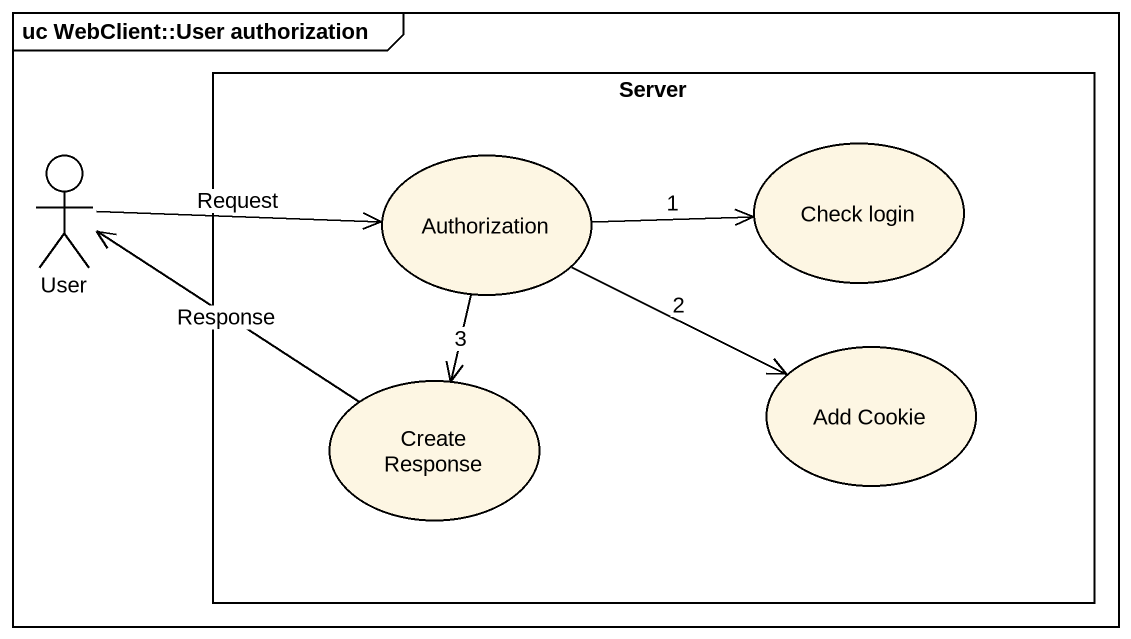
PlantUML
@startuml
mainframe uc WebClient::User authorization
rectangle Server {
  usecase Authorization
  usecase "Check login" as Check_login
  usecase "Create Response" as Create_Response
  usecase "Add Cookie" as Add_Cookie
}
actor User
User -right-> Authorization : Request
Authorization -right-> Check_login : 1
Authorization --> Create_Response : 3
Authorization -right-> Add_Cookie : 2
Create_Response -left-> User : Response
@enduml
